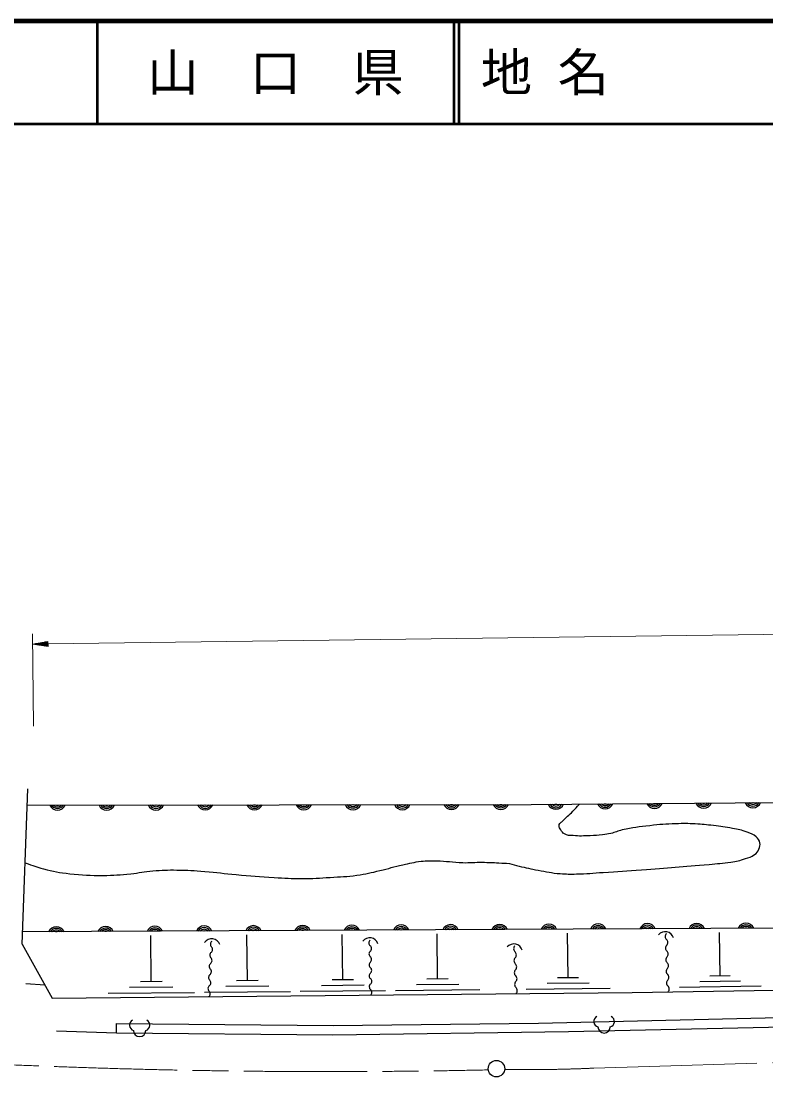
# Model space of a CAD drawing. Units: millimetres, scale not verified. Extents: x 40000 to 680000, y 20000 to 380000.
# Drawn here: x 325593 to 398162, y 277112 to 380000 of the extents above; entities that cross this region are included whole.
import ezdxf
from ezdxf.enums import TextEntityAlignment as Align

# ---------------------------------------------------------------- set-up
doc = ezdxf.new("R2010")
doc.units = ezdxf.units.MM
doc.header["$LTSCALE"] = 1000
doc.linetypes.add('CHAIN', pattern=[18.5, 12, -1.5, 3.5, -1.5])
for name, color, linetype, lineweight in [('M-BGD', 7, 'Continuous', 25), ('M-BMK', 2, 'CHAIN', 13), ('M-BMK-SRVR', 3, 'Continuous', 25), ('M-STR-HTXT', 7, 'Continuous', 13), ('M-STR-STRD', 7, 'Continuous', 25), ('M-TTL', 2, 'Continuous', 140), ('M-TTL-LINE', 7, 'Continuous', 50)]:
    doc.layers.add(name, color=color, linetype=linetype, lineweight=lineweight)
doc.layers.add('M-TTL-TXT', color=7, linetype='Continuous')
doc.styles.add('ＭＳ ゴシック', font='')
doc.styles.get('ＭＳ ゴシック').set_extended_font_data('MS Gothic')

msp = doc.modelspace()

# ---------------------------------------------------------------- linework, layer by layer
at = {"layer": 'M-BGD'}
for p, q in [((325706, 290030), (326238, 305174)), ((393699, 286943), (393630, 291185)), ((338269, 286398), (338224, 290897)), ((347636, 286484), (347591, 290946)), ((356936, 286568), (356891, 290994)), ((366168, 286652), (366123, 291042)), ((378882, 286771), (378838, 291126)), ((326050, 286211), (327892, 286081)), ((339324, 286409), (337215, 286388)), ((348682, 286494), (346590, 286473)), ((359016, 286036), (354866, 285994)), ((357973, 286578), (355898, 286558)), ((368231, 286124), (364115, 286082)), ((367197, 286662), (365139, 286641)), ((380929, 286247), (376846, 286206)), ((379903, 286781), (377861, 286760)), ((395696, 286444), (391718, 286381)), ((394693, 286959), (392704, 286927)), ((342498, 285316), (334063, 285231)), ((340384, 285857), (336166, 285815)), ((351831, 285410), (343464, 285326)), ((349734, 285947), (345550, 285905)), ((361096, 285503), (352797, 285420)), ((370295, 285596), (362063, 285513)), ((382976, 285723), (374810, 285641)), ((397693, 285946), (389738, 285819)), ((334892, 281395), (334900, 282315)), ((334900, 282315), (355983, 282124))]:
    msp.add_line(p, q, dxfattribs=at)
for points in [[(326183, 303595), (375282, 303666), (514520, 304780), (571658, 305258)], [(453700, 292168), (399500, 291616), (325748, 291232)], [(325706, 290030), (328614, 284777), (385141, 285345), (428687, 286043), (437295, 288401)], [(355983, 282124), (375998, 282353), (428423, 283584)]]:
    msp.add_lwpolyline(points, dxfattribs=at)
for centre, radius, start, end in [((329132, 303912), 812, 202.70322, 337.46349), ((329132, 303912), 650, 208.81901, 331.3477), ((329132, 303912), 488, 219.9517, 320.21501), ((329132, 303912), 325, 254.14099, 286.02572), ((333932, 303919), 812, 202.70322, 337.46349), ((333932, 303919), 650, 208.81901, 331.3477), ((333932, 303919), 488, 219.9517, 320.21501), ((333932, 303919), 325, 254.14099, 286.02572), ((338732, 303926), 812, 202.70322, 337.46349), ((338732, 303926), 650, 208.81901, 331.3477), ((338732, 303926), 488, 219.9517, 320.21501), ((338732, 303926), 325, 254.14099, 286.02572), ((343532, 303933), 812, 202.70322, 337.46349), ((343532, 303933), 650, 208.81901, 331.3477), ((343532, 303933), 488, 219.9517, 320.21501), ((343532, 303933), 325, 254.14099, 286.02572), ((348332, 303940), 812, 202.70322, 337.46349), ((348332, 303940), 650, 208.81901, 331.3477), ((348332, 303940), 488, 219.9517, 320.21501), ((348332, 303940), 325, 254.14099, 286.02572), ((353132, 303947), 812, 202.70322, 337.46349), ((353132, 303947), 650, 208.81901, 331.3477), ((353132, 303947), 488, 219.9517, 320.21501), ((353132, 303947), 325, 254.14099, 286.02572), ((357932, 303954), 812, 202.70322, 337.46349), ((357932, 303954), 650, 208.81901, 331.3477), ((357932, 303954), 488, 219.9517, 320.21501), ((357932, 303954), 325, 254.14099, 286.02572), ((362732, 303961), 812, 202.70322, 337.46349), ((362732, 303961), 650, 208.81901, 331.3477), ((362732, 303961), 488, 219.9517, 320.21501), ((362732, 303961), 325, 254.14099, 286.02572), ((367532, 303968), 812, 202.70322, 337.46349), ((367532, 303968), 650, 208.81901, 331.3477), ((367532, 303968), 488, 219.9517, 320.21501), ((367532, 303968), 325, 254.14099, 286.02572), ((372332, 303975), 812, 202.70322, 337.46349), ((372332, 303975), 650, 208.81901, 331.3477), ((372332, 303975), 488, 219.9517, 320.21501), ((372332, 303975), 325, 254.14099, 286.02572), ((377701, 303998), 812, 203.07819, 337.83846), ((377701, 303998), 650, 209.19397, 331.72267), ((377701, 303998), 488, 220.32666, 320.58998), ((377701, 303998), 325, 254.51595, 286.40069), ((382501, 304037), 812, 203.07819, 337.83846), ((382501, 304037), 650, 209.19397, 331.72267), ((382501, 304037), 488, 220.32666, 320.58998), ((382501, 304037), 325, 254.51595, 286.40069), ((387300, 304075), 812, 203.07819, 337.83846), ((387300, 304075), 650, 209.19397, 331.72267), ((387300, 304075), 488, 220.32666, 320.58998), ((387300, 304075), 325, 254.51595, 286.40069), ((392100, 304113), 812, 203.07819, 337.83846), ((392100, 304113), 650, 209.19397, 331.72267), ((392100, 304113), 488, 220.32666, 320.58998), ((392100, 304113), 325, 254.51595, 286.40069), ((396900, 304152), 812, 203.07819, 337.83846), ((396900, 304152), 650, 209.19397, 331.72267), ((396900, 304152), 488, 220.32666, 320.58998), ((396900, 304152), 325, 254.51595, 286.40069), ((329026, 290937), 812, 22.91776, 157.67803), ((329026, 290937), 650, 29.03355, 151.56224), ((329026, 290937), 488, 40.16624, 140.42955), ((329026, 290937), 325, 74.35553, 106.24026), ((333826, 290962), 812, 22.91776, 157.67803), ((333826, 290962), 650, 29.03355, 151.56224), ((333826, 290962), 488, 40.16624, 140.42955), ((333826, 290962), 325, 74.35553, 106.24026), ((338626, 290987), 812, 22.91776, 157.67803), ((338626, 290987), 650, 29.03355, 151.56224), ((338626, 290987), 488, 40.16624, 140.42955), ((338626, 290987), 325, 74.35553, 106.24026), ((343426, 291012), 812, 22.91776, 157.67803), ((343426, 291012), 650, 29.03355, 151.56224), ((343426, 291012), 488, 40.16624, 140.42955), ((343426, 291012), 325, 74.35553, 106.24026), ((348226, 291037), 812, 22.91776, 157.67803), ((348226, 291037), 650, 29.03355, 151.56224), ((348226, 291037), 488, 40.16624, 140.42955), ((348226, 291037), 325, 74.35553, 106.24026), ((353026, 291062), 812, 22.91776, 157.67803), ((353026, 291062), 650, 29.03355, 151.56224), ((353026, 291062), 488, 40.16624, 140.42955), ((353026, 291062), 325, 74.35553, 106.24026), ((357826, 291087), 812, 22.91776, 157.67803), ((357826, 291087), 650, 29.03355, 151.56224), ((357826, 291087), 488, 40.16624, 140.42955), ((357826, 291087), 325, 74.35553, 106.24026), ((362626, 291112), 812, 22.91776, 157.67803), ((362626, 291112), 650, 29.03355, 151.56224), ((362626, 291112), 488, 40.16624, 140.42955), ((362626, 291112), 325, 74.35553, 106.24026), ((367426, 291136), 812, 22.91776, 157.67803), ((367426, 291136), 650, 29.03355, 151.56224), ((367426, 291136), 488, 40.16624, 140.42955), ((367426, 291136), 325, 74.35553, 106.24026), ((372226, 291161), 812, 22.91776, 157.67803), ((372226, 291161), 650, 29.03355, 151.56224), ((372226, 291161), 488, 40.16624, 140.42955), ((372226, 291161), 325, 74.35553, 106.24026), ((377026, 291186), 812, 22.91776, 157.67803), ((377026, 291186), 650, 29.03355, 151.56224), ((377026, 291186), 488, 40.16624, 140.42955), ((377026, 291186), 325, 74.35553, 106.24026), ((381825, 291211), 812, 22.91776, 157.67803), ((381825, 291211), 650, 29.03355, 151.56224), ((381825, 291211), 488, 40.16624, 140.42955), ((381825, 291211), 325, 74.35553, 106.24026), ((386625, 291236), 812, 22.91776, 157.67803), ((386625, 291236), 650, 29.03355, 151.56224), ((386625, 291236), 488, 40.16624, 140.42955), ((386625, 291236), 325, 74.35553, 106.24026), ((388348, 290415), 850, 15.97773, 139.83276), ((391425, 291261), 812, 22.91776, 157.67803), ((391425, 291261), 650, 29.03355, 151.56224), ((391425, 291261), 488, 40.16624, 140.42955), ((391425, 291261), 325, 74.35553, 106.24026), ((396225, 291286), 812, 22.91776, 157.67803), ((396225, 291286), 650, 29.03355, 151.56224), ((396225, 291286), 488, 40.16624, 140.42955), ((396225, 291286), 325, 74.35553, 106.24026), ((344155, 289710), 850, 19.94238, 143.79741), ((344385, 290037), 354, 127.18956, 226.61798), ((359557, 289820), 850, 18.79989, 142.65491), ((359828, 290158), 347, 130.23177, 230.67224), ((388735, 290794), 384, 134.10588, 229.26458), ((388233, 290211), 384, 314.10588, 49.26458), ((344327, 288959), 354, 127.18956, 226.61798), ((343899, 289523), 354, 307.18956, 46.61798), ((359837, 289091), 347, 130.23177, 230.67224), ((359388, 289621), 347, 310.23177, 50.67224), ((373606, 289223), 850, 15.66507, 139.52009), ((373985, 289597), 400, 134.99366, 228.06344), ((373450, 289001), 400, 314.99366, 48.06344), ((388768, 289660), 384, 134.10588, 229.26458), ((388267, 289078), 384, 314.10588, 49.26458), ((344268, 287881), 354, 127.18956, 226.61798), ((343841, 288445), 354, 307.18956, 46.61798), ((359845, 288024), 347, 130.23177, 230.67224), ((359397, 288554), 347, 310.23177, 50.67224), ((374016, 288435), 400, 134.99366, 228.06344), ((373481, 287839), 400, 314.99366, 48.06344), ((388802, 288526), 384, 134.10588, 229.26458), ((388300, 287944), 384, 314.10588, 49.26458), ((344210, 286804), 354, 127.18956, 226.61798), ((343782, 287367), 354, 307.18956, 46.61798), ((359853, 286957), 347, 130.23177, 230.67224), ((359405, 287487), 347, 310.23177, 50.67224), ((374047, 287273), 400, 134.99366, 228.06344), ((388835, 287392), 384, 134.10588, 229.26458), ((388334, 286810), 384, 314.10588, 49.26458), ((343724, 286290), 354, 307.18956, 46.61798), ((359862, 285890), 347, 130.23177, 230.67224), ((359413, 286420), 347, 310.23177, 50.67224), ((374078, 286110), 400, 134.99366, 228.06344), ((373512, 286677), 400, 314.99366, 48.06344), ((388868, 286259), 384, 134.10588, 229.26458), ((344152, 285726), 354, 127.18956, 226.61798), ((343666, 285212), 354, 307.18956, 46.61798), ((359422, 285353), 347, 310.23177, 50.67224), ((373543, 285514), 400, 314.99366, 48.06344), ((388367, 285677), 384, 314.10588, 49.26458), ((381934, 282500), 536, 116.08703, 255.33416), ((382863, 282500), 536, 284.66584, 63.91297), ((336679, 282166), 536, 116.08703, 255.33416), ((337607, 282166), 536, 284.66584, 63.91297), ((382399, 281982), 600, 180, 0), ((337143, 281648), 600, 180, 0)]:
    msp.add_arc(centre, radius, start, end, dxfattribs=at)
msp.add_open_spline([(325985, 297967), (326807, 297659), (327061, 297577), (327768, 297384), (328748, 297117), (329317, 297033), (330326, 296912), (331590, 296760), (332307, 296738), (333580, 296745), (334635, 296750), (335226, 296812), (336277, 296912), (337116, 296991), (337578, 297119), (338418, 297190), (339339, 297267), (339858, 297284), (340782, 297273), (341837, 297261), (342427, 297217), (343479, 297134), (344680, 297039), (345347, 296927), (346547, 296822), (347994, 296695), (348805, 296626), (350255, 296544), (351306, 296484), (351895, 296426), (352949, 296433), (354031, 296440), (354637, 296490), (355717, 296556), (356732, 296618), (357305, 296619), (358312, 296760), (359196, 296884), (359681, 297016), (360549, 297217), (361427, 297421), (361905, 297593), (362786, 297786), (363477, 297937), (363863, 298038), (364566, 298120), (365151, 298188), (365484, 298181), (366074, 298175), (367071, 298165), (367623, 298012), (368619, 297990), (369363, 297973), (369779, 298038), (370523, 298027), (371160, 298017), (371517, 298001), (372154, 297965), (372550, 297943), (372775, 297954), (373167, 297891), (373541, 297831), (373738, 297737), (374107, 297650), (374827, 297480), (375233, 297390), (375960, 297255), (376796, 297099), (377263, 296986), (378111, 296921), (378732, 296873), (379082, 296873), (379705, 296884), (380725, 296902), (381294, 296974), (382313, 297038), (383771, 297130), (384588, 297188), (386045, 297298), (388614, 297491), (390054, 297593), (392620, 297823), (393451, 297898), (393920, 297913), (394746, 298033), (395311, 298115), (395623, 298205), (396167, 298379), (396529, 298495), (396747, 298554), (397057, 298775), (397277, 298932), (397377, 299071), (397489, 299318), (397588, 299536), (397617, 299689), (397576, 299924), (397530, 300180), (397413, 300308), (397230, 300492), (396950, 300774), (396695, 300811), (396327, 300962), (395797, 301180), (395468, 301216), (394906, 301333), (394190, 301482), (393779, 301521), (393052, 301605), (392359, 301685), (391970, 301729), (391273, 301765), (390540, 301803), (390128, 301801), (389394, 301778), (388398, 301746), (387838, 301710), (386848, 301592), (385795, 301467), (385202, 301401), (384167, 301172), (383724, 301074), (383496, 300943), (383054, 300839), (382744, 300765), (382568, 300730), (382251, 300690), (381781, 300631), (381514, 300625), (381040, 300610), (380388, 300589), (380020, 300556), (379371, 300622), (379044, 300656), (378819, 300603), (378543, 300783), (378366, 300898), (378274, 300993), (378173, 301178), (378088, 301333), (378018, 301423), (378012, 301599), (378009, 301686), (378037, 301737), (378086, 301809), (378161, 301919), (378236, 301952), (378333, 302043), (378728, 302416), (378966, 302608), (379347, 302995), (379613, 303266), (379701, 303359), (380012, 303704)], degree=3, knots=[0, 0, 0, 0, 1, 1, 1, 2, 2, 2, 3, 3, 3, 4, 4, 4, 5, 5, 5, 6, 6, 6, 7, 7, 7, 8, 8, 8, 9, 9, 9, 10, 10, 10, 11, 11, 11, 12, 12, 12, 13, 13, 13, 14, 14, 14, 15, 15, 15, 16, 16, 16, 17, 17, 17, 18, 18, 18, 19, 19, 19, 20, 20, 20, 21, 21, 21, 22, 22, 22, 23, 23, 23, 24, 24, 24, 25, 25, 25, 26, 26, 26, 27, 27, 27, 28, 28, 28, 29, 29, 29, 30, 30, 30, 31, 31, 31, 32, 32, 32, 33, 33, 33, 34, 34, 34, 35, 35, 35, 36, 36, 36, 37, 37, 37, 38, 38, 38, 39, 39, 39, 40, 40, 40, 41, 41, 41, 42, 42, 42, 43, 43, 43, 44, 44, 44, 45, 45, 45, 46, 46, 46, 47, 47, 47, 48, 48, 48, 49, 49, 49, 50, 50, 50, 51, 51, 51, 51], dxfattribs=at)
at = {"layer": 'M-BMK'}
for p, q in [((471262, 280667), (386781, 278125)), ((386781, 278125), (381409, 277963))]:
    msp.add_line(p, q, dxfattribs=at)
for centre, radius, start, end in [((355580, 1001601), 723975, 263.48837, 271.22989), ((374898, 424494), 146675, 269.14413, 272.54432)]:
    msp.add_arc(centre, radius, start, end, dxfattribs=at)
at = {"layer": 'M-BMK-SRVR'}
msp.add_circle((371911, 277912), 800, dxfattribs=at)
at = {"layer": 'M-STR-HTXT'}
for p, q in [((328210, 319306), (512785, 321706)), ((326814, 311287), (326697, 320286)), ((326710, 319286), (328207, 319556)), ((326710, 319286), (328210, 319306)), ((326710, 319286), (328213, 319056)), ((328209, 319356), (327009, 319340)), ((328211, 319256), (327011, 319240)), ((327309, 319394), (328209, 319406)), ((327311, 319194), (328211, 319206)), ((328208, 319456), (327608, 319448)), ((328212, 319156), (327612, 319148)), ((327907, 319502), (328207, 319506)), ((327913, 319102), (328213, 319106)), ((328213, 319056), (328207, 319556))]:
    msp.add_line(p, q, dxfattribs=at)
at = {"layer": 'M-STR-STRD'}
msp.add_lwpolyline([(329039, 281595), (334892, 281395), (355975, 281204), (378934, 281526), (428442, 282598), (438313, 285738), (454375, 286070), (463952, 284025), (572222, 285759)], dxfattribs=at)
at = {"layer": 'M-TTL'}
msp.add_line((680000, 380000), (40000, 380000), dxfattribs=at)
at = {"layer": 'M-TTL-LINE'}
for p, q in [((333000, 380000), (333000, 370000)), ((367750, 380000), (367750, 370000)), ((368250, 380000), (368250, 370000)), ((40000, 370000), (680000, 370000))]:
    msp.add_line(p, q, dxfattribs=at)

# ---------------------------------------------------------------- texts
at = {"layer": 'M-TTL-TXT', "style": 'ＭＳ ゴシック'}
msp.add_text('山\u3000口\u3000県', height=3666, dxfattribs=at).set_placement((350375, 375000), align=Align.MIDDLE_CENTER)
msp.add_text('地 名', height=3666, dxfattribs=at).set_placement((370380, 375000), align=Align.MIDDLE_LEFT)

doc.saveas('drawing.dxf')
